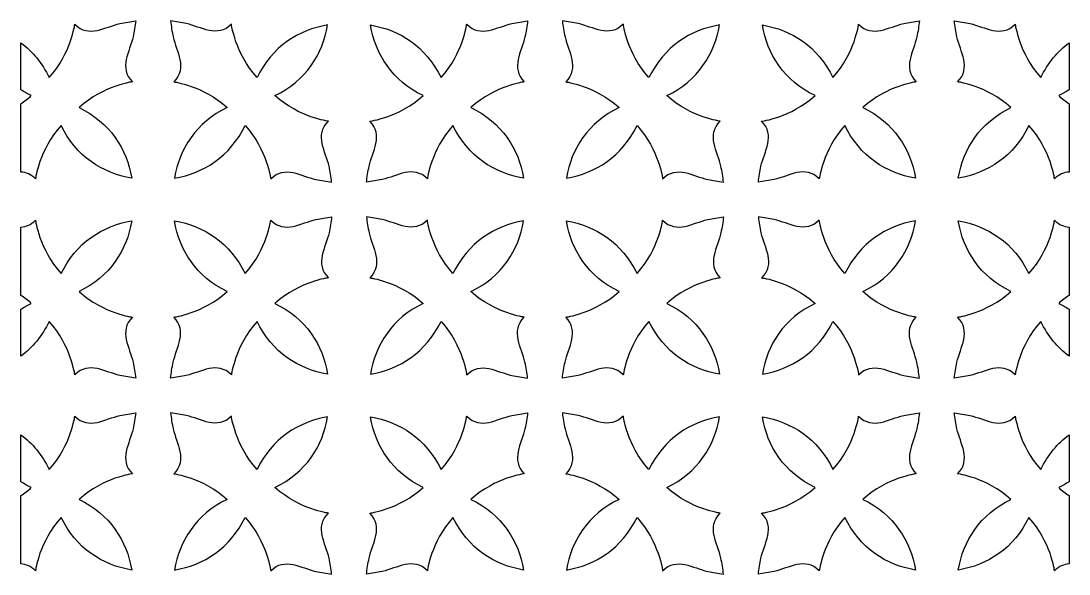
# Model space of a CAD drawing. Header units: centimetres. Extents: x 22.7 to 26.4, y -8.6 to 8.4.
# Drawn here: x 22.663 to 26.427, y -4.118 to -2.133 of the extents above; entities that cross this region are included whole.
import ezdxf

# ---------------------------------------------------------------- set-up
doc = ezdxf.new("R2010")
doc.units = ezdxf.units.CM
doc.header["$MEASUREMENT"] = 0
doc.layers.add('layer 1', color=7, linetype='Continuous')

msp = doc.modelspace()

# ---------------------------------------------------------------- linework, layer by layer
at = {"layer": 'layer 1', "color": 250, "lineweight": 30}
for points, knots in [([(22.6634, -2.21101), (22.6634, -2.26738), (22.6634, -2.32376), (22.6634, -2.38013), (22.6634, -2.38013), (22.67508, -2.38752), (22.68743, -2.39442), (22.70047, -2.40072), (22.70047, -2.40072), (22.68828, -2.4116), (22.67582, -2.42123), (22.6634, -2.42974), (22.6634, -2.42974), (22.6634, -2.51152), (22.6634, -2.59331), (22.6634, -2.67509), (22.6634, -2.67509), (22.68135, -2.67611), (22.69892, -2.68275), (22.71556, -2.6994), (22.71556, -2.6994), (22.71556, -2.6994), (22.72806, -2.59659), (22.80744, -2.50769), (22.80744, -2.50769), (22.86102, -2.61856), (22.95638, -2.67991), (23.06099, -2.6968), (23.06099, -2.6968), (23.0441, -2.59219), (22.98275, -2.49683), (22.87187, -2.44325), (22.87187, -2.44325), (22.96079, -2.36388), (23.06359, -2.35137), (23.06359, -2.35137), (23.06359, -2.35137), (23.01322, -2.301), (23.05443, -2.24237), (23.06607, -2.18933), (23.06607, -2.18933), (23.07011, -2.17088), (23.07318, -2.15094), (23.07544, -2.13272), (23.07544, -2.13272), (23.05724, -2.13499), (23.03728, -2.13805), (23.01882, -2.14209), (23.01882, -2.14209), (22.96579, -2.15373), (22.90716, -2.19494), (22.85678, -2.14456), (22.85678, -2.14456), (22.85678, -2.14456), (22.84429, -2.24737), (22.76492, -2.33627), (22.76492, -2.33627), (22.73939, -2.28346), (22.70437, -2.24188), (22.6634, -2.21101)], [0, 0, 0, 0, 0.0625, 0.0625, 0.0625, 0.0625, 0.125, 0.125, 0.125, 0.125, 0.1875, 0.1875, 0.1875, 0.1875, 0.25, 0.25, 0.25, 0.25, 0.3125, 0.3125, 0.3125, 0.3125, 0.375, 0.375, 0.375, 0.375, 0.4375, 0.4375, 0.4375, 0.4375, 0.5, 0.5, 0.5, 0.5, 0.5625, 0.5625, 0.5625, 0.5625, 0.625, 0.625, 0.625, 0.625, 0.6875, 0.6875, 0.6875, 0.6875, 0.75, 0.75, 0.75, 0.75, 0.8125, 0.8125, 0.8125, 0.8125, 0.875, 0.875, 0.875, 0.875, 1, 1, 1, 1]), ([(23.76461, -2.14717), (23.74772, -2.25178), (23.68637, -2.34714), (23.57549, -2.40072), (23.57549, -2.40072), (23.6644, -2.48009), (23.76722, -2.49259), (23.76722, -2.49259), (23.76722, -2.49259), (23.71683, -2.54296), (23.75805, -2.6016), (23.76968, -2.65463), (23.76968, -2.65463), (23.77374, -2.67309), (23.77678, -2.69305), (23.77905, -2.71124), (23.77905, -2.71124), (23.76085, -2.70899), (23.7409, -2.70592), (23.72245, -2.70187), (23.72245, -2.70187), (23.6694, -2.69023), (23.61078, -2.64903), (23.56041, -2.6994), (23.56041, -2.6994), (23.56041, -2.6994), (23.54791, -2.59659), (23.46854, -2.50769), (23.46854, -2.50769), (23.41494, -2.61856), (23.31959, -2.67991), (23.21497, -2.6968), (23.21497, -2.6968), (23.23187, -2.59219), (23.29322, -2.49683), (23.40409, -2.44325), (23.40409, -2.44325), (23.31518, -2.36388), (23.21238, -2.35137), (23.21238, -2.35137), (23.21238, -2.35137), (23.26275, -2.301), (23.22154, -2.24237), (23.2099, -2.18933), (23.2099, -2.18933), (23.20586, -2.17088), (23.20279, -2.15094), (23.20053, -2.13272), (23.20053, -2.13272), (23.21873, -2.13499), (23.23869, -2.13805), (23.25715, -2.14209), (23.25715, -2.14209), (23.31018, -2.15373), (23.36881, -2.19494), (23.41918, -2.14456), (23.41918, -2.14456), (23.41918, -2.14456), (23.43169, -2.24737), (23.51105, -2.33627), (23.51105, -2.33627), (23.56464, -2.22541), (23.66, -2.16406), (23.76461, -2.14717)], [0, 0, 0, 0, 0.0588235, 0.0588235, 0.0588235, 0.0588235, 0.1176471, 0.1176471, 0.1176471, 0.1176471, 0.1764706, 0.1764706, 0.1764706, 0.1764706, 0.2352941, 0.2352941, 0.2352941, 0.2352941, 0.2941176, 0.2941176, 0.2941176, 0.2941176, 0.3529412, 0.3529412, 0.3529412, 0.3529412, 0.4117647, 0.4117647, 0.4117647, 0.4117647, 0.4705882, 0.4705882, 0.4705882, 0.4705882, 0.5294118, 0.5294118, 0.5294118, 0.5294118, 0.5882353, 0.5882353, 0.5882353, 0.5882353, 0.6470588, 0.6470588, 0.6470588, 0.6470588, 0.7058824, 0.7058824, 0.7058824, 0.7058824, 0.7647059, 0.7647059, 0.7647059, 0.7647059, 0.8235294, 0.8235294, 0.8235294, 0.8235294, 0.8823529, 0.8823529, 0.8823529, 0.8823529, 1, 1, 1, 1]), ([(23.9186, -2.14717), (23.93549, -2.25178), (23.99684, -2.34714), (24.10771, -2.40072), (24.10771, -2.40072), (24.0188, -2.48009), (23.91599, -2.49259), (23.91599, -2.49259), (23.91599, -2.49259), (23.96636, -2.54296), (23.92516, -2.6016), (23.91352, -2.65463), (23.91352, -2.65463), (23.90947, -2.67309), (23.90642, -2.69305), (23.90416, -2.71124), (23.90416, -2.71124), (23.92235, -2.70899), (23.94231, -2.70592), (23.96076, -2.70187), (23.96076, -2.70187), (24.0138, -2.69023), (24.07243, -2.64903), (24.1228, -2.6994), (24.1228, -2.6994), (24.1228, -2.6994), (24.1353, -2.59659), (24.21468, -2.50769), (24.21468, -2.50769), (24.26825, -2.61856), (24.36362, -2.67991), (24.46823, -2.6968), (24.46823, -2.6968), (24.45134, -2.59219), (24.38999, -2.49683), (24.27911, -2.44325), (24.27911, -2.44325), (24.36803, -2.36388), (24.47083, -2.35137), (24.47083, -2.35137), (24.47083, -2.35137), (24.42045, -2.301), (24.46167, -2.24237), (24.4733, -2.18933), (24.4733, -2.18933), (24.47735, -2.17088), (24.48042, -2.15094), (24.48267, -2.13272), (24.48267, -2.13272), (24.46446, -2.13499), (24.44452, -2.13805), (24.42606, -2.14209), (24.42606, -2.14209), (24.37302, -2.15373), (24.31439, -2.19494), (24.26402, -2.14456), (24.26402, -2.14456), (24.26402, -2.14456), (24.25152, -2.24737), (24.17216, -2.33627), (24.17216, -2.33627), (24.11857, -2.22541), (24.02321, -2.16406), (23.9186, -2.14717)], [0, 0, 0, 0, 0.0588235, 0.0588235, 0.0588235, 0.0588235, 0.1176471, 0.1176471, 0.1176471, 0.1176471, 0.1764706, 0.1764706, 0.1764706, 0.1764706, 0.2352941, 0.2352941, 0.2352941, 0.2352941, 0.2941176, 0.2941176, 0.2941176, 0.2941176, 0.3529412, 0.3529412, 0.3529412, 0.3529412, 0.4117647, 0.4117647, 0.4117647, 0.4117647, 0.4705882, 0.4705882, 0.4705882, 0.4705882, 0.5294118, 0.5294118, 0.5294118, 0.5294118, 0.5882353, 0.5882353, 0.5882353, 0.5882353, 0.6470588, 0.6470588, 0.6470588, 0.6470588, 0.7058824, 0.7058824, 0.7058824, 0.7058824, 0.7647059, 0.7647059, 0.7647059, 0.7647059, 0.8235294, 0.8235294, 0.8235294, 0.8235294, 0.8823529, 0.8823529, 0.8823529, 0.8823529, 1, 1, 1, 1]), ([(25.17185, -2.14717), (25.15495, -2.25178), (25.09361, -2.34714), (24.98274, -2.40072), (24.98274, -2.40072), (25.07164, -2.48009), (25.17446, -2.49259), (25.17446, -2.49259), (25.17446, -2.49259), (25.12407, -2.54296), (25.16529, -2.6016), (25.17693, -2.65463), (25.17693, -2.65463), (25.18098, -2.67309), (25.18402, -2.69305), (25.18629, -2.71124), (25.18629, -2.71124), (25.16808, -2.70899), (25.14814, -2.70592), (25.12967, -2.70187), (25.12967, -2.70187), (25.07664, -2.69023), (25.01802, -2.64903), (24.96764, -2.6994), (24.96764, -2.6994), (24.96764, -2.6994), (24.95514, -2.59659), (24.87577, -2.50769), (24.87577, -2.50769), (24.82219, -2.61856), (24.72683, -2.67991), (24.62221, -2.6968), (24.62221, -2.6968), (24.6391, -2.59219), (24.70046, -2.49683), (24.81132, -2.44325), (24.81132, -2.44325), (24.72242, -2.36388), (24.61961, -2.35137), (24.61961, -2.35137), (24.61961, -2.35137), (24.66999, -2.301), (24.62878, -2.24237), (24.61714, -2.18933), (24.61714, -2.18933), (24.61308, -2.17088), (24.61003, -2.15094), (24.60776, -2.13272), (24.60776, -2.13272), (24.62597, -2.13499), (24.64592, -2.13805), (24.66438, -2.14209), (24.66438, -2.14209), (24.71742, -2.15373), (24.77604, -2.19494), (24.82643, -2.14456), (24.82643, -2.14456), (24.82643, -2.14456), (24.83891, -2.24737), (24.91829, -2.33627), (24.91829, -2.33627), (24.97187, -2.22541), (25.06723, -2.16406), (25.17185, -2.14717)], [0, 0, 0, 0, 0.0588235, 0.0588235, 0.0588235, 0.0588235, 0.1176471, 0.1176471, 0.1176471, 0.1176471, 0.1764706, 0.1764706, 0.1764706, 0.1764706, 0.2352941, 0.2352941, 0.2352941, 0.2352941, 0.2941176, 0.2941176, 0.2941176, 0.2941176, 0.3529412, 0.3529412, 0.3529412, 0.3529412, 0.4117647, 0.4117647, 0.4117647, 0.4117647, 0.4705882, 0.4705882, 0.4705882, 0.4705882, 0.5294118, 0.5294118, 0.5294118, 0.5294118, 0.5882353, 0.5882353, 0.5882353, 0.5882353, 0.6470588, 0.6470588, 0.6470588, 0.6470588, 0.7058824, 0.7058824, 0.7058824, 0.7058824, 0.7647059, 0.7647059, 0.7647059, 0.7647059, 0.8235294, 0.8235294, 0.8235294, 0.8235294, 0.8823529, 0.8823529, 0.8823529, 0.8823529, 1, 1, 1, 1]), ([(25.32583, -2.14717), (25.34272, -2.25178), (25.40408, -2.34714), (25.51494, -2.40072), (25.51494, -2.40072), (25.42604, -2.48009), (25.32323, -2.49259), (25.32323, -2.49259), (25.32323, -2.49259), (25.3736, -2.54296), (25.3324, -2.6016), (25.32076, -2.65463), (25.32076, -2.65463), (25.31671, -2.67309), (25.31366, -2.69305), (25.31139, -2.71124), (25.31139, -2.71124), (25.3296, -2.70899), (25.34954, -2.70592), (25.368, -2.70187), (25.368, -2.70187), (25.42104, -2.69023), (25.47965, -2.64903), (25.53004, -2.6994), (25.53004, -2.6994), (25.53004, -2.6994), (25.54254, -2.59659), (25.6219, -2.50769), (25.6219, -2.50769), (25.67549, -2.61856), (25.77086, -2.67991), (25.87546, -2.6968), (25.87546, -2.6968), (25.85858, -2.59219), (25.79722, -2.49683), (25.68635, -2.44325), (25.68635, -2.44325), (25.77526, -2.36388), (25.87806, -2.35137), (25.87806, -2.35137), (25.87806, -2.35137), (25.82769, -2.301), (25.86889, -2.24237), (25.88054, -2.18933), (25.88054, -2.18933), (25.88459, -2.17088), (25.88764, -2.15094), (25.88992, -2.13272), (25.88992, -2.13272), (25.87171, -2.13499), (25.85175, -2.13805), (25.8333, -2.14209), (25.8333, -2.14209), (25.78026, -2.15373), (25.72163, -2.19494), (25.67126, -2.14456), (25.67126, -2.14456), (25.67126, -2.14456), (25.65876, -2.24737), (25.57939, -2.33627), (25.57939, -2.33627), (25.52581, -2.22541), (25.43045, -2.16406), (25.32583, -2.14717)], [0, 0, 0, 0, 0.0588235, 0.0588235, 0.0588235, 0.0588235, 0.1176471, 0.1176471, 0.1176471, 0.1176471, 0.1764706, 0.1764706, 0.1764706, 0.1764706, 0.2352941, 0.2352941, 0.2352941, 0.2352941, 0.2941176, 0.2941176, 0.2941176, 0.2941176, 0.3529412, 0.3529412, 0.3529412, 0.3529412, 0.4117647, 0.4117647, 0.4117647, 0.4117647, 0.4705882, 0.4705882, 0.4705882, 0.4705882, 0.5294118, 0.5294118, 0.5294118, 0.5294118, 0.5882353, 0.5882353, 0.5882353, 0.5882353, 0.6470588, 0.6470588, 0.6470588, 0.6470588, 0.7058824, 0.7058824, 0.7058824, 0.7058824, 0.7647059, 0.7647059, 0.7647059, 0.7647059, 0.8235294, 0.8235294, 0.8235294, 0.8235294, 0.8823529, 0.8823529, 0.8823529, 0.8823529, 1, 1, 1, 1]), ([(26.42704, -2.67509), (26.42704, -2.59331), (26.42704, -2.51152), (26.42704, -2.42974), (26.42704, -2.42974), (26.41462, -2.42123), (26.40217, -2.4116), (26.38998, -2.40072), (26.38998, -2.40072), (26.40302, -2.39442), (26.41536, -2.38752), (26.42704, -2.38013), (26.42704, -2.38013), (26.42704, -2.32376), (26.42704, -2.26737), (26.42704, -2.211), (26.42704, -2.211), (26.38606, -2.24188), (26.35105, -2.28346), (26.32553, -2.33627), (26.32553, -2.33627), (26.24616, -2.24737), (26.23365, -2.14456), (26.23365, -2.14456), (26.23365, -2.14456), (26.18328, -2.19494), (26.12466, -2.15373), (26.07161, -2.14209), (26.07161, -2.14209), (26.05316, -2.13805), (26.03321, -2.13499), (26.015, -2.13272), (26.015, -2.13272), (26.01727, -2.15094), (26.02032, -2.17088), (26.02438, -2.18933), (26.02438, -2.18933), (26.03601, -2.24237), (26.07723, -2.301), (26.02684, -2.35137), (26.02684, -2.35137), (26.02684, -2.35137), (26.12966, -2.36388), (26.21856, -2.44325), (26.21856, -2.44325), (26.1077, -2.49683), (26.04634, -2.59219), (26.02945, -2.6968), (26.02945, -2.6968), (26.13405, -2.67991), (26.22942, -2.61856), (26.28301, -2.50769), (26.28301, -2.50769), (26.36238, -2.59659), (26.37488, -2.6994), (26.37488, -2.6994), (26.37488, -2.6994), (26.39153, -2.68275), (26.40908, -2.67611), (26.42704, -2.67509)], [0, 0, 0, 0, 0.0625, 0.0625, 0.0625, 0.0625, 0.125, 0.125, 0.125, 0.125, 0.1875, 0.1875, 0.1875, 0.1875, 0.25, 0.25, 0.25, 0.25, 0.3125, 0.3125, 0.3125, 0.3125, 0.375, 0.375, 0.375, 0.375, 0.4375, 0.4375, 0.4375, 0.4375, 0.5, 0.5, 0.5, 0.5, 0.5625, 0.5625, 0.5625, 0.5625, 0.625, 0.625, 0.625, 0.625, 0.6875, 0.6875, 0.6875, 0.6875, 0.75, 0.75, 0.75, 0.75, 0.8125, 0.8125, 0.8125, 0.8125, 0.875, 0.875, 0.875, 0.875, 1, 1, 1, 1]), ([(22.6634, -2.87249), (22.6634, -2.95428), (22.6634, -3.03607), (22.6634, -3.11784), (22.6634, -3.11784), (22.67582, -3.12635), (22.68828, -3.13598), (22.70047, -3.14686), (22.70047, -3.14686), (22.68743, -3.15317), (22.67508, -3.16005), (22.6634, -3.16747), (22.6634, -3.16747), (22.6634, -3.22383), (22.6634, -3.28021), (22.6634, -3.33658), (22.6634, -3.33658), (22.70437, -3.30569), (22.73939, -3.26414), (22.76492, -3.21131), (22.76492, -3.21131), (22.84429, -3.30021), (22.85678, -3.40302), (22.85678, -3.40302), (22.85678, -3.40302), (22.90716, -3.35265), (22.96579, -3.39386), (23.01882, -3.40549), (23.01882, -3.40549), (23.03728, -3.40954), (23.05724, -3.41258), (23.07544, -3.41486), (23.07544, -3.41486), (23.07318, -3.39665), (23.07011, -3.37671), (23.06607, -3.35825), (23.06607, -3.35825), (23.05443, -3.30521), (23.01322, -3.24658), (23.06359, -3.19621), (23.06359, -3.19621), (23.06359, -3.19621), (22.96079, -3.18371), (22.87187, -3.10434), (22.87187, -3.10434), (22.98275, -3.05075), (23.0441, -2.9554), (23.06099, -2.85078), (23.06099, -2.85078), (22.95638, -2.86767), (22.86102, -2.92902), (22.80744, -3.0399), (22.80744, -3.0399), (22.72806, -2.95099), (22.71556, -2.84818), (22.71556, -2.84818), (22.71556, -2.84818), (22.69892, -2.86483), (22.68135, -2.87148), (22.6634, -2.87249)], [0, 0, 0, 0, 0.0625, 0.0625, 0.0625, 0.0625, 0.125, 0.125, 0.125, 0.125, 0.1875, 0.1875, 0.1875, 0.1875, 0.25, 0.25, 0.25, 0.25, 0.3125, 0.3125, 0.3125, 0.3125, 0.375, 0.375, 0.375, 0.375, 0.4375, 0.4375, 0.4375, 0.4375, 0.5, 0.5, 0.5, 0.5, 0.5625, 0.5625, 0.5625, 0.5625, 0.625, 0.625, 0.625, 0.625, 0.6875, 0.6875, 0.6875, 0.6875, 0.75, 0.75, 0.75, 0.75, 0.8125, 0.8125, 0.8125, 0.8125, 0.875, 0.875, 0.875, 0.875, 1, 1, 1, 1]), ([(23.76461, -3.40042), (23.74772, -3.29581), (23.68637, -3.20044), (23.57549, -3.14686), (23.57549, -3.14686), (23.6644, -3.0675), (23.76722, -3.05499), (23.76722, -3.05499), (23.76722, -3.05499), (23.71683, -3.00462), (23.75805, -2.94598), (23.76968, -2.89295), (23.76968, -2.89295), (23.77374, -2.8745), (23.77678, -2.85454), (23.77905, -2.83634), (23.77905, -2.83634), (23.76085, -2.8386), (23.7409, -2.84167), (23.72245, -2.84571), (23.72245, -2.84571), (23.6694, -2.85735), (23.61078, -2.89855), (23.56041, -2.84818), (23.56041, -2.84818), (23.56041, -2.84818), (23.54791, -2.95099), (23.46854, -3.0399), (23.46854, -3.0399), (23.41494, -2.92902), (23.31959, -2.86767), (23.21497, -2.85078), (23.21497, -2.85078), (23.23187, -2.9554), (23.29322, -3.05075), (23.40409, -3.10434), (23.40409, -3.10434), (23.31518, -3.18371), (23.21238, -3.19621), (23.21238, -3.19621), (23.21238, -3.19621), (23.26275, -3.24658), (23.22154, -3.30521), (23.2099, -3.35825), (23.2099, -3.35825), (23.20586, -3.37671), (23.20279, -3.39665), (23.20053, -3.41486), (23.20053, -3.41486), (23.21873, -3.41258), (23.23869, -3.40954), (23.25715, -3.40549), (23.25715, -3.40549), (23.31018, -3.39386), (23.36881, -3.35265), (23.41918, -3.40302), (23.41918, -3.40302), (23.41918, -3.40302), (23.43169, -3.30021), (23.51105, -3.21131), (23.51105, -3.21131), (23.56464, -3.32218), (23.66, -3.38353), (23.76461, -3.40042)], [0, 0, 0, 0, 0.0588235, 0.0588235, 0.0588235, 0.0588235, 0.1176471, 0.1176471, 0.1176471, 0.1176471, 0.1764706, 0.1764706, 0.1764706, 0.1764706, 0.2352941, 0.2352941, 0.2352941, 0.2352941, 0.2941176, 0.2941176, 0.2941176, 0.2941176, 0.3529412, 0.3529412, 0.3529412, 0.3529412, 0.4117647, 0.4117647, 0.4117647, 0.4117647, 0.4705882, 0.4705882, 0.4705882, 0.4705882, 0.5294118, 0.5294118, 0.5294118, 0.5294118, 0.5882353, 0.5882353, 0.5882353, 0.5882353, 0.6470588, 0.6470588, 0.6470588, 0.6470588, 0.7058824, 0.7058824, 0.7058824, 0.7058824, 0.7647059, 0.7647059, 0.7647059, 0.7647059, 0.8235294, 0.8235294, 0.8235294, 0.8235294, 0.8823529, 0.8823529, 0.8823529, 0.8823529, 1, 1, 1, 1]), ([(23.9186, -3.40042), (23.93549, -3.29581), (23.99684, -3.20044), (24.10771, -3.14686), (24.10771, -3.14686), (24.0188, -3.0675), (23.91599, -3.05499), (23.91599, -3.05499), (23.91599, -3.05499), (23.96636, -3.00462), (23.92516, -2.94598), (23.91352, -2.89295), (23.91352, -2.89295), (23.90947, -2.8745), (23.90642, -2.85454), (23.90416, -2.83634), (23.90416, -2.83634), (23.92235, -2.8386), (23.94231, -2.84167), (23.96076, -2.84571), (23.96076, -2.84571), (24.0138, -2.85735), (24.07243, -2.89855), (24.1228, -2.84818), (24.1228, -2.84818), (24.1228, -2.84818), (24.1353, -2.95099), (24.21468, -3.0399), (24.21468, -3.0399), (24.26825, -2.92902), (24.36362, -2.86767), (24.46823, -2.85078), (24.46823, -2.85078), (24.45134, -2.9554), (24.38999, -3.05075), (24.27911, -3.10434), (24.27911, -3.10434), (24.36803, -3.18371), (24.47083, -3.19621), (24.47083, -3.19621), (24.47083, -3.19621), (24.42045, -3.24658), (24.46167, -3.30521), (24.4733, -3.35825), (24.4733, -3.35825), (24.47735, -3.37671), (24.48042, -3.39665), (24.48267, -3.41486), (24.48267, -3.41486), (24.46446, -3.41258), (24.44452, -3.40954), (24.42606, -3.40549), (24.42606, -3.40549), (24.37302, -3.39386), (24.31439, -3.35265), (24.26402, -3.40302), (24.26402, -3.40302), (24.26402, -3.40302), (24.25152, -3.30021), (24.17216, -3.21131), (24.17216, -3.21131), (24.11857, -3.32218), (24.02321, -3.38353), (23.9186, -3.40042)], [0, 0, 0, 0, 0.0588235, 0.0588235, 0.0588235, 0.0588235, 0.1176471, 0.1176471, 0.1176471, 0.1176471, 0.1764706, 0.1764706, 0.1764706, 0.1764706, 0.2352941, 0.2352941, 0.2352941, 0.2352941, 0.2941176, 0.2941176, 0.2941176, 0.2941176, 0.3529412, 0.3529412, 0.3529412, 0.3529412, 0.4117647, 0.4117647, 0.4117647, 0.4117647, 0.4705882, 0.4705882, 0.4705882, 0.4705882, 0.5294118, 0.5294118, 0.5294118, 0.5294118, 0.5882353, 0.5882353, 0.5882353, 0.5882353, 0.6470588, 0.6470588, 0.6470588, 0.6470588, 0.7058824, 0.7058824, 0.7058824, 0.7058824, 0.7647059, 0.7647059, 0.7647059, 0.7647059, 0.8235294, 0.8235294, 0.8235294, 0.8235294, 0.8823529, 0.8823529, 0.8823529, 0.8823529, 1, 1, 1, 1]), ([(25.17185, -3.40042), (25.15495, -3.29581), (25.09361, -3.20044), (24.98274, -3.14686), (24.98274, -3.14686), (25.07164, -3.0675), (25.17446, -3.05499), (25.17446, -3.05499), (25.17446, -3.05499), (25.12407, -3.00462), (25.16529, -2.94598), (25.17693, -2.89295), (25.17693, -2.89295), (25.18098, -2.8745), (25.18402, -2.85454), (25.18629, -2.83634), (25.18629, -2.83634), (25.16808, -2.8386), (25.14814, -2.84167), (25.12967, -2.84571), (25.12967, -2.84571), (25.07664, -2.85735), (25.01802, -2.89855), (24.96764, -2.84818), (24.96764, -2.84818), (24.96764, -2.84818), (24.95514, -2.95099), (24.87577, -3.0399), (24.87577, -3.0399), (24.82219, -2.92902), (24.72683, -2.86767), (24.62221, -2.85078), (24.62221, -2.85078), (24.6391, -2.9554), (24.70046, -3.05075), (24.81132, -3.10434), (24.81132, -3.10434), (24.72242, -3.18371), (24.61961, -3.19621), (24.61961, -3.19621), (24.61961, -3.19621), (24.66999, -3.24658), (24.62878, -3.30521), (24.61714, -3.35825), (24.61714, -3.35825), (24.61308, -3.37671), (24.61003, -3.39665), (24.60776, -3.41486), (24.60776, -3.41486), (24.62597, -3.41258), (24.64592, -3.40954), (24.66438, -3.40549), (24.66438, -3.40549), (24.71742, -3.39386), (24.77604, -3.35265), (24.82643, -3.40302), (24.82643, -3.40302), (24.82643, -3.40302), (24.83891, -3.30021), (24.91829, -3.21131), (24.91829, -3.21131), (24.97187, -3.32218), (25.06723, -3.38353), (25.17185, -3.40042)], [0, 0, 0, 0, 0.0588235, 0.0588235, 0.0588235, 0.0588235, 0.1176471, 0.1176471, 0.1176471, 0.1176471, 0.1764706, 0.1764706, 0.1764706, 0.1764706, 0.2352941, 0.2352941, 0.2352941, 0.2352941, 0.2941176, 0.2941176, 0.2941176, 0.2941176, 0.3529412, 0.3529412, 0.3529412, 0.3529412, 0.4117647, 0.4117647, 0.4117647, 0.4117647, 0.4705882, 0.4705882, 0.4705882, 0.4705882, 0.5294118, 0.5294118, 0.5294118, 0.5294118, 0.5882353, 0.5882353, 0.5882353, 0.5882353, 0.6470588, 0.6470588, 0.6470588, 0.6470588, 0.7058824, 0.7058824, 0.7058824, 0.7058824, 0.7647059, 0.7647059, 0.7647059, 0.7647059, 0.8235294, 0.8235294, 0.8235294, 0.8235294, 0.8823529, 0.8823529, 0.8823529, 0.8823529, 1, 1, 1, 1]), ([(25.32583, -3.40042), (25.34272, -3.29581), (25.40408, -3.20044), (25.51494, -3.14686), (25.51494, -3.14686), (25.42604, -3.0675), (25.32323, -3.05499), (25.32323, -3.05499), (25.32323, -3.05499), (25.3736, -3.00462), (25.3324, -2.94598), (25.32076, -2.89295), (25.32076, -2.89295), (25.31671, -2.8745), (25.31366, -2.85454), (25.31139, -2.83634), (25.31139, -2.83634), (25.3296, -2.8386), (25.34954, -2.84167), (25.368, -2.84571), (25.368, -2.84571), (25.42104, -2.85735), (25.47965, -2.89855), (25.53004, -2.84818), (25.53004, -2.84818), (25.53004, -2.84818), (25.54254, -2.95099), (25.6219, -3.0399), (25.6219, -3.0399), (25.67549, -2.92902), (25.77086, -2.86767), (25.87546, -2.85078), (25.87546, -2.85078), (25.85858, -2.9554), (25.79722, -3.05075), (25.68635, -3.10434), (25.68635, -3.10434), (25.77526, -3.18371), (25.87806, -3.19621), (25.87806, -3.19621), (25.87806, -3.19621), (25.82769, -3.24658), (25.86889, -3.30521), (25.88054, -3.35825), (25.88054, -3.35825), (25.88459, -3.37671), (25.88764, -3.39665), (25.88992, -3.41486), (25.88992, -3.41486), (25.87171, -3.41258), (25.85175, -3.40954), (25.8333, -3.40549), (25.8333, -3.40549), (25.78026, -3.39386), (25.72163, -3.35265), (25.67126, -3.40302), (25.67126, -3.40302), (25.67126, -3.40302), (25.65876, -3.30021), (25.57939, -3.21131), (25.57939, -3.21131), (25.52581, -3.32218), (25.43045, -3.38353), (25.32583, -3.40042)], [0, 0, 0, 0, 0.0588235, 0.0588235, 0.0588235, 0.0588235, 0.1176471, 0.1176471, 0.1176471, 0.1176471, 0.1764706, 0.1764706, 0.1764706, 0.1764706, 0.2352941, 0.2352941, 0.2352941, 0.2352941, 0.2941176, 0.2941176, 0.2941176, 0.2941176, 0.3529412, 0.3529412, 0.3529412, 0.3529412, 0.4117647, 0.4117647, 0.4117647, 0.4117647, 0.4705882, 0.4705882, 0.4705882, 0.4705882, 0.5294118, 0.5294118, 0.5294118, 0.5294118, 0.5882353, 0.5882353, 0.5882353, 0.5882353, 0.6470588, 0.6470588, 0.6470588, 0.6470588, 0.7058824, 0.7058824, 0.7058824, 0.7058824, 0.7647059, 0.7647059, 0.7647059, 0.7647059, 0.8235294, 0.8235294, 0.8235294, 0.8235294, 0.8823529, 0.8823529, 0.8823529, 0.8823529, 1, 1, 1, 1]), ([(26.42704, -3.33658), (26.42704, -3.28021), (26.42704, -3.22383), (26.42704, -3.16747), (26.42704, -3.16747), (26.41536, -3.16005), (26.40302, -3.15317), (26.38998, -3.14686), (26.38998, -3.14686), (26.40217, -3.13597), (26.41462, -3.12635), (26.42704, -3.11784), (26.42704, -3.11784), (26.42704, -3.03607), (26.42704, -2.95428), (26.42704, -2.87249), (26.42704, -2.87249), (26.40908, -2.87148), (26.39153, -2.86483), (26.37488, -2.84818), (26.37488, -2.84818), (26.37488, -2.84818), (26.36238, -2.95099), (26.28301, -3.0399), (26.28301, -3.0399), (26.22942, -2.92902), (26.13405, -2.86767), (26.02945, -2.85078), (26.02945, -2.85078), (26.04634, -2.9554), (26.1077, -3.05075), (26.21856, -3.10434), (26.21856, -3.10434), (26.12966, -3.18371), (26.02684, -3.19621), (26.02684, -3.19621), (26.02684, -3.19621), (26.07723, -3.24658), (26.03601, -3.30521), (26.02438, -3.35825), (26.02438, -3.35825), (26.02032, -3.37671), (26.01727, -3.39665), (26.015, -3.41486), (26.015, -3.41486), (26.03321, -3.41258), (26.05316, -3.40954), (26.07161, -3.40549), (26.07161, -3.40549), (26.12466, -3.39386), (26.18328, -3.35265), (26.23365, -3.40302), (26.23365, -3.40302), (26.23365, -3.40302), (26.24616, -3.30021), (26.32553, -3.21131), (26.32553, -3.21131), (26.35105, -3.26414), (26.38606, -3.30571), (26.42704, -3.33658)], [0, 0, 0, 0, 0.0625, 0.0625, 0.0625, 0.0625, 0.125, 0.125, 0.125, 0.125, 0.1875, 0.1875, 0.1875, 0.1875, 0.25, 0.25, 0.25, 0.25, 0.3125, 0.3125, 0.3125, 0.3125, 0.375, 0.375, 0.375, 0.375, 0.4375, 0.4375, 0.4375, 0.4375, 0.5, 0.5, 0.5, 0.5, 0.5625, 0.5625, 0.5625, 0.5625, 0.625, 0.625, 0.625, 0.625, 0.6875, 0.6875, 0.6875, 0.6875, 0.75, 0.75, 0.75, 0.75, 0.8125, 0.8125, 0.8125, 0.8125, 0.875, 0.875, 0.875, 0.875, 1, 1, 1, 1]), ([(22.6634, -3.61825), (22.6634, -3.67463), (22.6634, -3.731), (22.6634, -3.78737), (22.6634, -3.78737), (22.67508, -3.79478), (22.68743, -3.80166), (22.70047, -3.80797), (22.70047, -3.80797), (22.68828, -3.81885), (22.67582, -3.82847), (22.6634, -3.83699), (22.6634, -3.83699), (22.6634, -3.91877), (22.6634, -4.00056), (22.6634, -4.08235), (22.6634, -4.08235), (22.68135, -4.08335), (22.69892, -4.08999), (22.71556, -4.10665), (22.71556, -4.10665), (22.71556, -4.10665), (22.72806, -4.00384), (22.80744, -3.91493), (22.80744, -3.91493), (22.86102, -4.02581), (22.95638, -4.08716), (23.06099, -4.10405), (23.06099, -4.10405), (23.0441, -3.99943), (22.98275, -3.90407), (22.87187, -3.85049), (22.87187, -3.85049), (22.96079, -3.77112), (23.06359, -3.75862), (23.06359, -3.75862), (23.06359, -3.75862), (23.01322, -3.70824), (23.05443, -3.64963), (23.06607, -3.59658), (23.06607, -3.59658), (23.07011, -3.57812), (23.07318, -3.55817), (23.07544, -3.53997), (23.07544, -3.53997), (23.05724, -3.54223), (23.03728, -3.54528), (23.01882, -3.54934), (23.01882, -3.54934), (22.96579, -3.56097), (22.90716, -3.60218), (22.85678, -3.5518), (22.85678, -3.5518), (22.85678, -3.5518), (22.84429, -3.65462), (22.76492, -3.74352), (22.76492, -3.74352), (22.73939, -3.6907), (22.70437, -3.64913), (22.6634, -3.61825)], [0, 0, 0, 0, 0.0625, 0.0625, 0.0625, 0.0625, 0.125, 0.125, 0.125, 0.125, 0.1875, 0.1875, 0.1875, 0.1875, 0.25, 0.25, 0.25, 0.25, 0.3125, 0.3125, 0.3125, 0.3125, 0.375, 0.375, 0.375, 0.375, 0.4375, 0.4375, 0.4375, 0.4375, 0.5, 0.5, 0.5, 0.5, 0.5625, 0.5625, 0.5625, 0.5625, 0.625, 0.625, 0.625, 0.625, 0.6875, 0.6875, 0.6875, 0.6875, 0.75, 0.75, 0.75, 0.75, 0.8125, 0.8125, 0.8125, 0.8125, 0.875, 0.875, 0.875, 0.875, 1, 1, 1, 1]), ([(23.76461, -3.55441), (23.74772, -3.65903), (23.68637, -3.75438), (23.57549, -3.80797), (23.57549, -3.80797), (23.6644, -3.88733), (23.76722, -3.89983), (23.76722, -3.89983), (23.76722, -3.89983), (23.71683, -3.95021), (23.75805, -4.00883), (23.76968, -4.06188), (23.76968, -4.06188), (23.77374, -4.08033), (23.77678, -4.10029), (23.77905, -4.11849), (23.77905, -4.11849), (23.76085, -4.11623), (23.7409, -4.11317), (23.72245, -4.10912), (23.72245, -4.10912), (23.6694, -4.09748), (23.61078, -4.05628), (23.56041, -4.10665), (23.56041, -4.10665), (23.56041, -4.10665), (23.54791, -4.00384), (23.46854, -3.91493), (23.46854, -3.91493), (23.41494, -4.02581), (23.31959, -4.08716), (23.21497, -4.10405), (23.21497, -4.10405), (23.23187, -3.99943), (23.29322, -3.90407), (23.40409, -3.85049), (23.40409, -3.85049), (23.31518, -3.77112), (23.21238, -3.75862), (23.21238, -3.75862), (23.21238, -3.75862), (23.26275, -3.70824), (23.22154, -3.64963), (23.2099, -3.59658), (23.2099, -3.59658), (23.20586, -3.57812), (23.20279, -3.55817), (23.20053, -3.53997), (23.20053, -3.53997), (23.21873, -3.54223), (23.23869, -3.54528), (23.25715, -3.54934), (23.25715, -3.54934), (23.31018, -3.56097), (23.36881, -3.60218), (23.41918, -3.5518), (23.41918, -3.5518), (23.41918, -3.5518), (23.43169, -3.65462), (23.51105, -3.74352), (23.51105, -3.74352), (23.56464, -3.63265), (23.66, -3.5713), (23.76461, -3.55441)], [0, 0, 0, 0, 0.0588235, 0.0588235, 0.0588235, 0.0588235, 0.1176471, 0.1176471, 0.1176471, 0.1176471, 0.1764706, 0.1764706, 0.1764706, 0.1764706, 0.2352941, 0.2352941, 0.2352941, 0.2352941, 0.2941176, 0.2941176, 0.2941176, 0.2941176, 0.3529412, 0.3529412, 0.3529412, 0.3529412, 0.4117647, 0.4117647, 0.4117647, 0.4117647, 0.4705882, 0.4705882, 0.4705882, 0.4705882, 0.5294118, 0.5294118, 0.5294118, 0.5294118, 0.5882353, 0.5882353, 0.5882353, 0.5882353, 0.6470588, 0.6470588, 0.6470588, 0.6470588, 0.7058824, 0.7058824, 0.7058824, 0.7058824, 0.7647059, 0.7647059, 0.7647059, 0.7647059, 0.8235294, 0.8235294, 0.8235294, 0.8235294, 0.8823529, 0.8823529, 0.8823529, 0.8823529, 1, 1, 1, 1]), ([(23.9186, -3.55441), (23.93549, -3.65903), (23.99684, -3.75438), (24.10771, -3.80797), (24.10771, -3.80797), (24.0188, -3.88733), (23.91599, -3.89983), (23.91599, -3.89983), (23.91599, -3.89983), (23.96636, -3.95021), (23.92516, -4.00883), (23.91352, -4.06188), (23.91352, -4.06188), (23.90947, -4.08033), (23.90642, -4.10029), (23.90416, -4.11849), (23.90416, -4.11849), (23.92235, -4.11623), (23.94231, -4.11317), (23.96076, -4.10912), (23.96076, -4.10912), (24.0138, -4.09748), (24.07243, -4.05628), (24.1228, -4.10665), (24.1228, -4.10665), (24.1228, -4.10665), (24.1353, -4.00384), (24.21468, -3.91493), (24.21468, -3.91493), (24.26825, -4.02581), (24.36362, -4.08716), (24.46823, -4.10405), (24.46823, -4.10405), (24.45134, -3.99943), (24.38999, -3.90407), (24.27911, -3.85049), (24.27911, -3.85049), (24.36803, -3.77112), (24.47083, -3.75862), (24.47083, -3.75862), (24.47083, -3.75862), (24.42045, -3.70824), (24.46167, -3.64963), (24.4733, -3.59658), (24.4733, -3.59658), (24.47735, -3.57812), (24.48042, -3.55817), (24.48267, -3.53997), (24.48267, -3.53997), (24.46446, -3.54223), (24.44452, -3.54528), (24.42606, -3.54934), (24.42606, -3.54934), (24.37302, -3.56097), (24.31439, -3.60218), (24.26402, -3.5518), (24.26402, -3.5518), (24.26402, -3.5518), (24.25152, -3.65462), (24.17216, -3.74352), (24.17216, -3.74352), (24.11857, -3.63265), (24.02321, -3.5713), (23.9186, -3.55441)], [0, 0, 0, 0, 0.0588235, 0.0588235, 0.0588235, 0.0588235, 0.1176471, 0.1176471, 0.1176471, 0.1176471, 0.1764706, 0.1764706, 0.1764706, 0.1764706, 0.2352941, 0.2352941, 0.2352941, 0.2352941, 0.2941176, 0.2941176, 0.2941176, 0.2941176, 0.3529412, 0.3529412, 0.3529412, 0.3529412, 0.4117647, 0.4117647, 0.4117647, 0.4117647, 0.4705882, 0.4705882, 0.4705882, 0.4705882, 0.5294118, 0.5294118, 0.5294118, 0.5294118, 0.5882353, 0.5882353, 0.5882353, 0.5882353, 0.6470588, 0.6470588, 0.6470588, 0.6470588, 0.7058824, 0.7058824, 0.7058824, 0.7058824, 0.7647059, 0.7647059, 0.7647059, 0.7647059, 0.8235294, 0.8235294, 0.8235294, 0.8235294, 0.8823529, 0.8823529, 0.8823529, 0.8823529, 1, 1, 1, 1]), ([(25.17185, -3.55441), (25.15495, -3.65903), (25.09361, -3.75438), (24.98274, -3.80797), (24.98274, -3.80797), (25.07164, -3.88733), (25.17446, -3.89983), (25.17446, -3.89983), (25.17446, -3.89983), (25.12407, -3.95021), (25.16529, -4.00883), (25.17693, -4.06188), (25.17693, -4.06188), (25.18098, -4.08033), (25.18402, -4.10029), (25.18629, -4.11849), (25.18629, -4.11849), (25.16808, -4.11623), (25.14814, -4.11317), (25.12967, -4.10912), (25.12967, -4.10912), (25.07664, -4.09748), (25.01802, -4.05628), (24.96764, -4.10665), (24.96764, -4.10665), (24.96764, -4.10665), (24.95514, -4.00384), (24.87577, -3.91493), (24.87577, -3.91493), (24.82219, -4.02581), (24.72683, -4.08716), (24.62221, -4.10405), (24.62221, -4.10405), (24.6391, -3.99943), (24.70046, -3.90407), (24.81132, -3.85049), (24.81132, -3.85049), (24.72242, -3.77112), (24.61961, -3.75862), (24.61961, -3.75862), (24.61961, -3.75862), (24.66999, -3.70824), (24.62878, -3.64963), (24.61714, -3.59658), (24.61714, -3.59658), (24.61308, -3.57812), (24.61003, -3.55817), (24.60776, -3.53997), (24.60776, -3.53997), (24.62597, -3.54223), (24.64592, -3.54528), (24.66438, -3.54934), (24.66438, -3.54934), (24.71742, -3.56097), (24.77604, -3.60218), (24.82643, -3.5518), (24.82643, -3.5518), (24.82643, -3.5518), (24.83891, -3.65462), (24.91829, -3.74352), (24.91829, -3.74352), (24.97187, -3.63265), (25.06723, -3.5713), (25.17185, -3.55441)], [0, 0, 0, 0, 0.0588235, 0.0588235, 0.0588235, 0.0588235, 0.1176471, 0.1176471, 0.1176471, 0.1176471, 0.1764706, 0.1764706, 0.1764706, 0.1764706, 0.2352941, 0.2352941, 0.2352941, 0.2352941, 0.2941176, 0.2941176, 0.2941176, 0.2941176, 0.3529412, 0.3529412, 0.3529412, 0.3529412, 0.4117647, 0.4117647, 0.4117647, 0.4117647, 0.4705882, 0.4705882, 0.4705882, 0.4705882, 0.5294118, 0.5294118, 0.5294118, 0.5294118, 0.5882353, 0.5882353, 0.5882353, 0.5882353, 0.6470588, 0.6470588, 0.6470588, 0.6470588, 0.7058824, 0.7058824, 0.7058824, 0.7058824, 0.7647059, 0.7647059, 0.7647059, 0.7647059, 0.8235294, 0.8235294, 0.8235294, 0.8235294, 0.8823529, 0.8823529, 0.8823529, 0.8823529, 1, 1, 1, 1]), ([(25.32583, -3.55441), (25.34272, -3.65903), (25.40408, -3.75438), (25.51494, -3.80797), (25.51494, -3.80797), (25.42604, -3.88733), (25.32323, -3.89983), (25.32323, -3.89983), (25.32323, -3.89983), (25.3736, -3.95021), (25.3324, -4.00883), (25.32076, -4.06188), (25.32076, -4.06188), (25.31671, -4.08033), (25.31366, -4.10029), (25.31139, -4.11849), (25.31139, -4.11849), (25.3296, -4.11623), (25.34954, -4.11317), (25.368, -4.10912), (25.368, -4.10912), (25.42104, -4.09748), (25.47965, -4.05628), (25.53004, -4.10665), (25.53004, -4.10665), (25.53004, -4.10665), (25.54254, -4.00384), (25.6219, -3.91493), (25.6219, -3.91493), (25.67549, -4.02581), (25.77086, -4.08716), (25.87546, -4.10405), (25.87546, -4.10405), (25.85858, -3.99943), (25.79722, -3.90407), (25.68635, -3.85049), (25.68635, -3.85049), (25.77526, -3.77112), (25.87806, -3.75862), (25.87806, -3.75862), (25.87806, -3.75862), (25.82769, -3.70824), (25.86889, -3.64963), (25.88054, -3.59658), (25.88054, -3.59658), (25.88459, -3.57812), (25.88764, -3.55817), (25.88992, -3.53997), (25.88992, -3.53997), (25.87171, -3.54223), (25.85175, -3.54528), (25.8333, -3.54934), (25.8333, -3.54934), (25.78026, -3.56097), (25.72163, -3.60218), (25.67126, -3.5518), (25.67126, -3.5518), (25.67126, -3.5518), (25.65876, -3.65462), (25.57939, -3.74352), (25.57939, -3.74352), (25.52581, -3.63265), (25.43045, -3.5713), (25.32583, -3.55441)], [0, 0, 0, 0, 0.0588235, 0.0588235, 0.0588235, 0.0588235, 0.1176471, 0.1176471, 0.1176471, 0.1176471, 0.1764706, 0.1764706, 0.1764706, 0.1764706, 0.2352941, 0.2352941, 0.2352941, 0.2352941, 0.2941176, 0.2941176, 0.2941176, 0.2941176, 0.3529412, 0.3529412, 0.3529412, 0.3529412, 0.4117647, 0.4117647, 0.4117647, 0.4117647, 0.4705882, 0.4705882, 0.4705882, 0.4705882, 0.5294118, 0.5294118, 0.5294118, 0.5294118, 0.5882353, 0.5882353, 0.5882353, 0.5882353, 0.6470588, 0.6470588, 0.6470588, 0.6470588, 0.7058824, 0.7058824, 0.7058824, 0.7058824, 0.7647059, 0.7647059, 0.7647059, 0.7647059, 0.8235294, 0.8235294, 0.8235294, 0.8235294, 0.8823529, 0.8823529, 0.8823529, 0.8823529, 1, 1, 1, 1]), ([(26.42704, -4.08235), (26.42704, -4.00056), (26.42704, -3.91877), (26.42704, -3.837), (26.42704, -3.837), (26.41462, -3.82847), (26.40217, -3.81885), (26.38998, -3.80797), (26.38998, -3.80797), (26.40302, -3.80166), (26.41536, -3.79477), (26.42704, -3.78737), (26.42704, -3.78737), (26.42704, -3.731), (26.42704, -3.67462), (26.42704, -3.61825), (26.42704, -3.61825), (26.38606, -3.64913), (26.35105, -3.6907), (26.32553, -3.74352), (26.32553, -3.74352), (26.24616, -3.65462), (26.23365, -3.5518), (26.23365, -3.5518), (26.23365, -3.5518), (26.18328, -3.60218), (26.12466, -3.56097), (26.07161, -3.54934), (26.07161, -3.54934), (26.05316, -3.54528), (26.03321, -3.54223), (26.015, -3.53997), (26.015, -3.53997), (26.01727, -3.55817), (26.02032, -3.57812), (26.02438, -3.59658), (26.02438, -3.59658), (26.03601, -3.64963), (26.07723, -3.70824), (26.02684, -3.75862), (26.02684, -3.75862), (26.02684, -3.75862), (26.12966, -3.77112), (26.21856, -3.85049), (26.21856, -3.85049), (26.1077, -3.90407), (26.04634, -3.99943), (26.02945, -4.10405), (26.02945, -4.10405), (26.13405, -4.08716), (26.22942, -4.02581), (26.28301, -3.91493), (26.28301, -3.91493), (26.36238, -4.00384), (26.37488, -4.10665), (26.37488, -4.10665), (26.37488, -4.10665), (26.39153, -4.08999), (26.40908, -4.08335), (26.42704, -4.08235)], [0, 0, 0, 0, 0.0625, 0.0625, 0.0625, 0.0625, 0.125, 0.125, 0.125, 0.125, 0.1875, 0.1875, 0.1875, 0.1875, 0.25, 0.25, 0.25, 0.25, 0.3125, 0.3125, 0.3125, 0.3125, 0.375, 0.375, 0.375, 0.375, 0.4375, 0.4375, 0.4375, 0.4375, 0.5, 0.5, 0.5, 0.5, 0.5625, 0.5625, 0.5625, 0.5625, 0.625, 0.625, 0.625, 0.625, 0.6875, 0.6875, 0.6875, 0.6875, 0.75, 0.75, 0.75, 0.75, 0.8125, 0.8125, 0.8125, 0.8125, 0.875, 0.875, 0.875, 0.875, 1, 1, 1, 1])]:
    msp.add_open_spline(points, degree=3, knots=knots, dxfattribs=at)

doc.saveas('drawing.dxf')
